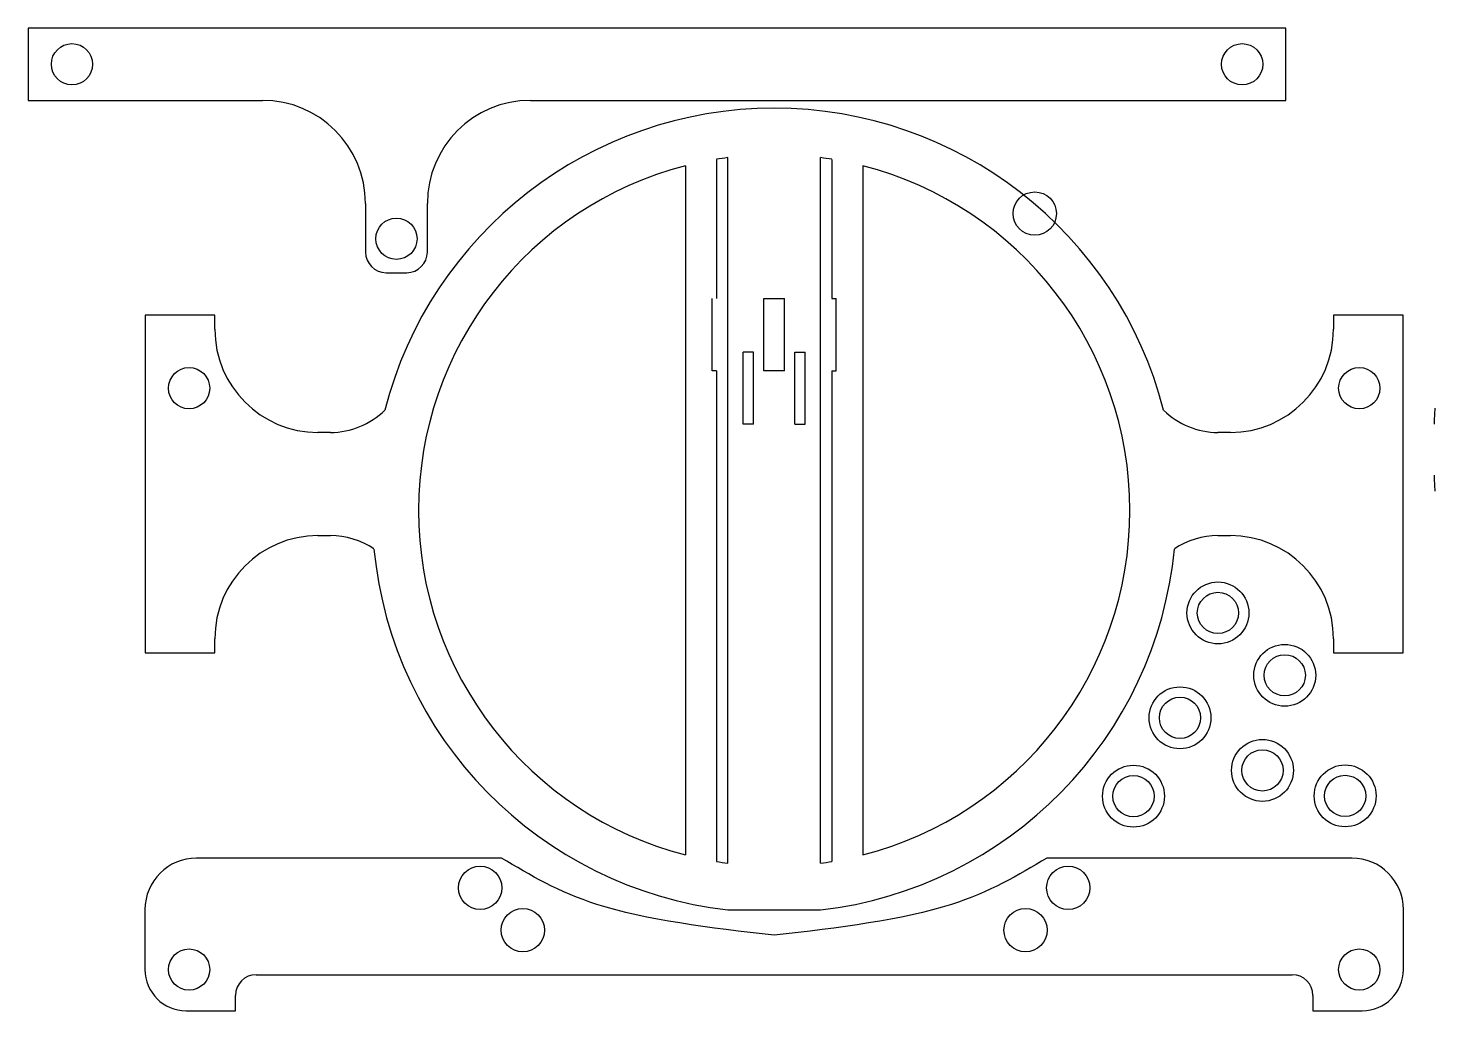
# Model space of a CAD drawing. Extents: x -72 to 64, y -60 to 35.
import ezdxf

# ---------------------------------------------------------------- set-up
doc = ezdxf.new("R2010")
doc.units = 0
doc.layers.add('MODELSKETCH_VISIBLE', color=7, linetype='CONTINUOUS')

msp = doc.modelspace()

# ---------------------------------------------------------------- linework, layer by layer
at = {"layer": 'MODELSKETCH_VISIBLE'}
for p, q in [((-72.36, 34.91), (-72.36, 27.91)), ((49.64, 34.91), (-72.36, 34.91)), ((49.64, 27.91), (49.64, 34.91)), ((-72.36, 27.91), (-49.64, 27.91)), ((-23.64, 27.91), (49.64, 27.91)), ((-5.6, 22.19), (-5.6, 8.7)), ((-4.5, -46.05), (-4.5, 22.36)), ((4.5, -46.05), (4.5, 22.36)), ((5.6, 22.19), (5.6, 8.7)), ((-8.6, 21.56), (-8.6, -45.26)), ((8.6, 21.56), (8.6, -45.26)), ((-39.64, 17.91), (-39.64, 13.2)), ((-33.64, 13.2), (-33.64, 17.91)), ((-37.64, 11.2), (-35.64, 11.2)), ((-6, 1.7), (-6, 8.7)), ((-1, 8.7), (1, 8.7)), ((-1, 1.7), (-1, 8.7)), ((1, 1.7), (1, 8.7)), ((5.6, 8.7), (6, 8.7)), ((6, 1.7), (6, 8.7)), ((-54.25, 7.07), (-61, 7.07)), ((-61, 7.07), (-61, -25.65)), ((-54.25, 7.07), (-61, 7.07)), ((-61, 7.07), (-61, -25.65)), ((-54.25, 5.71), (-54.25, 7.07)), ((-54.25, 5.71), (-54.25, 7.07)), ((54.25, 7.07), (54.25, 5.71)), ((61, 7.07), (54.25, 7.07)), ((61, 7.07), (54.25, 7.07)), ((54.25, 7.07), (54.25, 5.71)), ((61, -25.65), (61, 7.07)), ((61, -25.65), (61, 7.07)), ((-3, -3.5), (-3, 3.5)), ((-2, 3.5), (-3, 3.5)), ((-2, -3.5), (-2, 3.5)), ((2, 3.5), (3, 3.5)), ((2, -3.5), (2, 3.5)), ((3, -3.5), (3, 3.5)), ((-5.6, 1.7), (-6, 1.7)), ((-5.6, 1.7), (-5.6, -45.89)), ((1, 1.7), (-1, 1.7)), ((5.6, 1.7), (5.6, -45.89)), ((5.6, 1.7), (6, 1.7)), ((-2, -3.5), (-3, -3.5)), ((2, -3.5), (3, -3.5)), ((-43.04, -4.29), (-44.25, -4.29)), ((-43.04, -4.29), (-44.25, -4.29)), ((44.25, -4.29), (43.04, -4.29)), ((44.25, -4.29), (43.04, -4.29)), ((-44.25, -14.29), (-43.04, -14.29)), ((-44.25, -14.29), (-43.04, -14.29)), ((43.04, -14.29), (44.25, -14.29)), ((43.04, -14.29), (44.25, -14.29)), ((-54.25, -25.65), (-54.25, -24.29)), ((-54.25, -25.65), (-54.25, -24.29)), ((54.25, -24.29), (54.25, -25.65)), ((54.25, -24.29), (54.25, -25.65)), ((-61, -25.65), (-54.25, -25.65)), ((-61, -25.65), (-54.25, -25.65)), ((54.25, -25.65), (61, -25.65)), ((54.25, -25.65), (61, -25.65)), ((-26.46, -45.56), (-56.03, -45.56)), ((56.03, -45.56), (26.46, -45.56)), ((-61.03, -50.56), (-61.03, -56.37)), ((-4.5, -50.59), (4.5, -50.59)), ((-4.5, -50.59), (4.5, -50.59)), ((61.03, -56.37), (61.03, -50.56)), ((-50.25, -56.87), (50.25, -56.87)), ((-52.25, -60.37), (-52.25, -58.87)), ((52.25, -58.87), (52.25, -60.37)), ((-57.03, -60.37), (-52.25, -60.37)), ((52.25, -60.37), (57.03, -60.37))]:
    msp.add_line(p, q, dxfattribs=at)
for centre, radius in [((-68.11, 31.41), 2), ((45.39, 31.41), 2), ((25.27, 16.93), 2.1), ((-36.64, 14.49), 2), ((-56.75, 0), 2), ((56.75, 0), 2), ((43.04, -21.79), 3), ((43.04, -21.79), 2), ((49.52, -27.84), 3), ((49.52, -27.84), 2), ((39.36, -31.96), 3), ((39.36, -31.96), 2), ((47.36, -37.06), 3), ((47.36, -37.06), 2), ((34.85, -39.56), 3), ((55.38, -39.53), 3), ((34.85, -39.56), 2), ((55.38, -39.53), 2), ((-28.52, -48.45), 2.1), ((28.52, -48.45), 2.1), ((-24.38, -52.55), 2.1), ((24.38, -52.55), 2.1), ((-56.75, -56.37), 2), ((56.75, -56.37), 2)]:
    msp.add_circle(centre, radius, dxfattribs=at)
for centre, radius, start, end in [((-49.64, 17.91), 10, 0, 90), ((-23.64, 17.91), 10, 90, 180), ((0, -11.85), 39, 14.4379, 165.5621), ((0, -11.85), 39, 14.4379, 165.5621), ((0, -11.85), 34.5, 97.4947, 99.3415), ((0, -11.85), 34.5, 80.6585, 82.5053), ((0, -11.85), 34.5, 104.4346, 255.5654), ((0, -11.85), 34.5, 284.4346, 75.5654), ((-37.64, 13.2), 2, 180, 270), ((-35.64, 13.2), 2, 270, 0), ((-44.25, 5.71), 10, 180, 270), ((-44.25, 5.71), 10, 180, 270), ((44.25, 5.71), 10, 270, 0), ((44.25, 5.71), 10, 270, 0), ((-43.04, 3.21), 7.5, 270, 314.6706), ((-43.04, 3.21), 7.5, 270, 314.6706), ((43.04, 3.21), 7.5, 225.3294, 270), ((43.04, 3.21), 7.5, 225.3294, 270), ((125.95, -5.96), 62, 176.2743, 177.7257), ((125.95, -5.96), 62, 182.2743, 183.7257), ((-44.25, -24.29), 10, 90, 180), ((-44.25, -24.29), 10, 90, 180), ((-43.04, -21.79), 7.5, 55.7496, 90), ((-43.04, -21.79), 7.5, 55.7496, 90), ((43.04, -21.79), 7.5, 90, 124.2504), ((43.04, -21.79), 7.5, 90, 124.2504), ((44.25, -24.29), 10, 0, 90), ((44.25, -24.29), 10, 0, 90), ((0, -11.85), 39, 185.5075, 263.3742), ((0, -11.85), 39, 185.5075, 263.3742), ((0, -11.85), 39, 276.6258, 354.4925), ((0, -11.85), 39, 276.6258, 354.4925), ((-56.03, -50.56), 5, 90, 180), ((0, -11.85), 34.5, 260.6585, 262.5053), ((0, -11.85), 34.5, 277.4947, 279.3415), ((56.03, -50.56), 5, 0, 90), ((-57.03, -56.37), 4, 180, 270), ((-50.25, -58.87), 2, 90, 180), ((50.25, -58.87), 2, 0, 90), ((57.03, -56.37), 4, 270, 0)]:
    msp.add_arc(centre, radius, start, end, dxfattribs=at)
for points, knots in [([(0, -53.05), (-6.22, -52.32), (-17.22, -51.03), (-23.66, -47.22), (-26.46, -45.56)], [0, 0, 0, 0, 0.565849, 1, 1, 1, 1]), ([(26.46, -45.56), (23.66, -47.22), (17.22, -51.03), (6.22, -52.32), (0, -53.05)], [0, 0, 0, 0, 0.434151, 1, 1, 1, 1])]:
    msp.add_open_spline(points, degree=3, knots=knots, dxfattribs=at)

doc.saveas('drawing.dxf')
